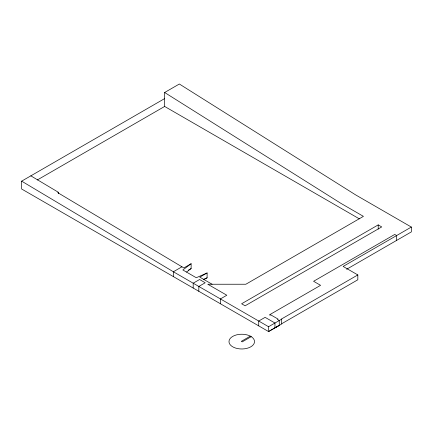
<?xml version="1.0" encoding="UTF-8"?>
<svg xmlns="http://www.w3.org/2000/svg" width="433" height="433" viewBox="0 0 433 433"><rect width="100%" height="100%" fill="white"/><g stroke="black" fill="none" stroke-linecap="round" stroke-linejoin="round"><path stroke-width="0.65" d="M186.531 272.048L191.126 268.568L191.126 263.724L182.856 269.976L196.279 277.726L207.104 272.952L207.104 277.791L203.743 279.734M279.258 320.512L279.285 325.367L274.955 327.868L274.955 323.029L265.115 317.346L258.723 321.037L258.723 325.881M279.258 325.356L268.563 331.559L21.65 189.005L21.65 181.151L164.648 98.589M359.336 218.844L164.648 106.448L164.648 92.5L179.349 84.013L355.758 194.964L411.35 227.06L411.35 231.904L346.616 269.277M37.27 179.987L164.648 106.448M30.846 175.841L58.325 192.252L57.686 192.62L183.846 267.93L191.126 263.724M181.93 266.82L173.373 271.762L173.373 276.6M188.328 270.181L191.126 268.568M207.104 272.952L199.824 277.152L212.1 284.237M378.209 224.9L241.603 303.771L245.116 305.801L381.722 226.93L378.209 224.9L378.209 229.138M411.35 227.06L343.125 266.447L357.826 274.933L357.826 279.778L281.629 323.77L281.629 318.926L357.826 274.933M250.312 336.149L241.305 341.35L242.209 341.87L251.216 336.668M21.65 181.151L173.373 271.762L268.563 326.715L281.84 319.051M281.84 323.895L268.563 331.559L268.563 326.715M203.532 279.366L207.104 277.791M279.285 320.528L277.369 319.419L278.008 319.051L270.722 314.845L270.084 315.213L269.445 314.845L320.577 285.325L313.584 281.293L394.734 234.442L396.65 235.547L396.65 240.391M164.648 92.5L341.058 203.45L363.428 216.365L245.868 284.237L207.77 284.237L226.816 295.236L220.429 298.927L220.429 303.766M198.823 291.295L198.823 286.451L205.215 282.76L199.581 279.507L193.188 283.198L193.188 288.042M58.325 192.252L58.325 193.583M250.794 336.392L249.538 335.754A12.779 7.377 0 0 0 229.284 340.013A12.779 7.377 0 0 0 244.521 348.809A12.779 7.377 0 0 0 251.892 337.118L250.794 336.392"/></g></svg>
